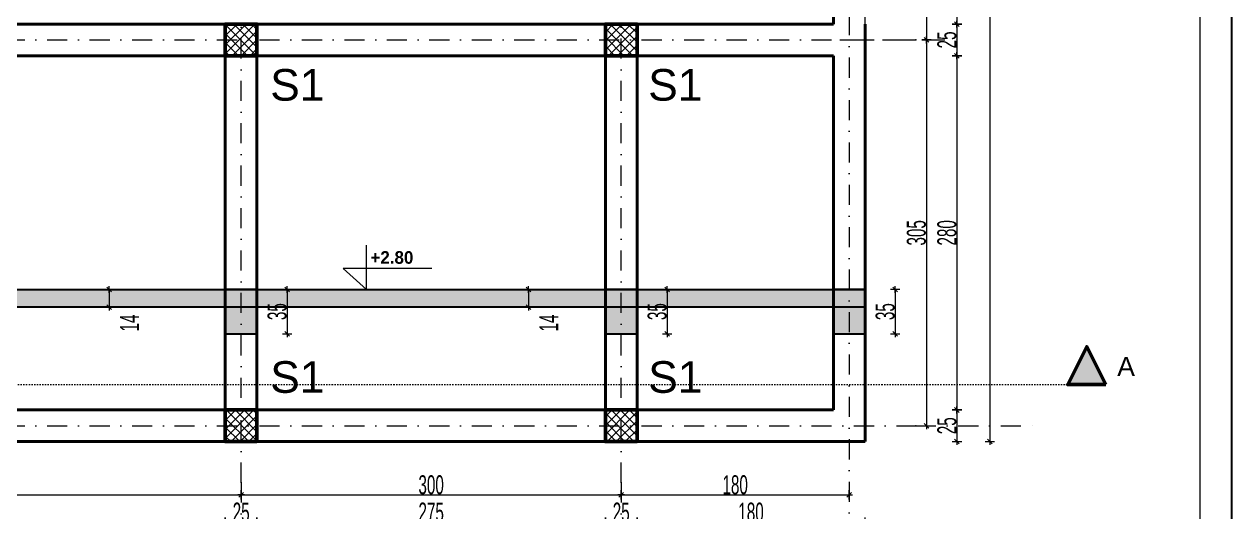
# Model space of a CAD drawing. Extents: x -1929 to 256751, y -18317 to 36108.
# Drawn here: x 117629 to 127162, y -13270 to -9414 of the extents above; entities that cross this region are included whole.
import ezdxf

# ---------------------------------------------------------------- set-up
doc = ezdxf.new("R2010")
doc.units = 0
doc.header["$LTSCALE"] = 5
doc.header["$MEASUREMENT"] = 0
for name, pattern in [('- Двойно прекъснати линии', [1093.611073, 529.166651, -211.666656, 141.111112, -211.666656]), ('- Прекъснати линия', [423.333333, 211.666667, -211.666667]), ('Dot & Dashed', [670.277762, 317.5, -176.388889, 0, -176.388874])]:
    doc.linetypes.add(name, pattern=pattern)
for name, color, linetype in [('1 _ Плочи - Основни.Structural - Bearing', 7, 'Continuous'), ('4 _ - Фрагмент - Чертежи.2D Elements', 7, 'Continuous'), ('6 _ - Конструктивни оси.Dimensioning', 7, 'Continuous'), ('7 _ - Основни елементи.2D Elements', 7, 'Continuous'), ('Marker - Section', 7, 'Continuous'), ('Structural - Bearing', 7, 'Continuous'), ('TEXT', 7, 'Continuous')]:
    doc.layers.add(name, color=color, linetype=linetype)
for name, color, linetype, lineweight, true_color in [('Dimensioning - General_Pen_No__25', 7, 'Continuous', 13, 0x40a5ff), ('New_Structural - Bearing_Pen_No__8', 7, 'Continuous', 35, 0xa80f02), ('OSKI', 7, 'Continuous', 20, 0x156a84)]:
    doc.layers.add(name, color=color, linetype=linetype, lineweight=lineweight, true_color=true_color)
doc.layers.add('Dimensioning - General_Pen_No__46', color=5, linetype='Continuous', lineweight=13)
doc.layers.add('dimenzija', color=7, linetype='Continuous', lineweight=13)
doc.styles.add('GENERATED_STYLE_2', font='GOTHICB.TTF')
doc.styles.add('GENERATED_STYLE_3', font='GOTHIC.TTF')
doc.styles.add('MACCSWISS', font='MCSWIS.TTF', dxfattribs={"height": 25})
doc.styles.add('PLATEIA', font='CGSAPPS.shx', dxfattribs={"width": 0.6})
doc.dimstyles.new('50', dxfattribs={"dimtxt": 150, "dimasz": 0.5, "dimexe": 0.18, "dimexo": 0.0625, "dimgap": 4, "dimtad": 1, "dimdec": 0, "dimlfac": 0.1, "dimzin": 12, "dimdsep": 46, "dimtxsty": 'PLATEIA', "dimblk": 'A$C321216CB', "dimcen": 0.09, "dimse1": 1, "dimse2": 1, "dimclrd": 256, "dimclrt": 256, "dimadec": 3, "dimazin": 0, "dimtfac": 1, "dimtdec": 0, "dimtix": 1, "dimtmove": 2, "dimatfit": 3, "dimldrblk": 'A$C321216CB', "dimfxl": 1, "dimtolj": 1, "dimtzin": 0, "dimlwd": -1, "dimarcsym": 0})
pattern_1 = [(45, (53606.27, -10699.883), (-35.355335, 35.355335), []), (135, (53606.27, -10699.883), (35.355335, 35.355335), [])]

# ---------------------------------------------------------------- blocks, each defined once
blk = doc.blocks.new('A$C321216CB')
for p, q in [((-54, 0), (54, 0)), ((-38, -38), (38, 38)), ((0, -75), (0, 75))]:
    blk.add_line(p, q)
blk = doc.blocks.new('*D155')
at = {"layer": 'Defpoints', "color": 0, "ltscale": 50, "transparency": 16777216}
for p in [(114191.2, -12914.6), (119341.2, -12914.6), (119341.2, -13135.8)]:
    blk.add_point(p, dxfattribs=at)
at = {"layer": 'dimenzija', "ltscale": 50, "transparency": 16777216}
blk.add_line((114191.7, -13135.8), (119340.7, -13135.8), dxfattribs=at)
at = {"layer": 'dimenzija', "ltscale": 50, "transparency": 16777216, "xscale": 0.5, "yscale": 0.5, "zscale": 0.5, "rotation": 180}
blk.add_blockref('A$C321216CB', (114191.2, -13135.8), dxfattribs=at)
at = {"layer": 'dimenzija', "ltscale": 50, "transparency": 16777216, "xscale": 0.5, "yscale": 0.5, "zscale": 0.5}
blk.add_blockref('A$C321216CB', (119341.2, -13135.8), dxfattribs=at)
at = {"layer": 'dimenzija', "ltscale": 50, "transparency": 16777216, "insert": (116766.2, -13056.8), "char_height": 150, "attachment_point": 5, "style": 'PLATEIA'}
blk.add_mtext('\\A1;515', dxfattribs=at)
blk = doc.blocks.new('*D159')
at = {"layer": 'Defpoints', "color": 0, "ltscale": 50, "transparency": 16777216}
for p in [(114314.3, -12714.3), (119216.6, -12714.3), (119216.6, -13352)]:
    blk.add_point(p, dxfattribs=at)
at = {"layer": 'dimenzija', "ltscale": 50, "transparency": 16777216}
blk.add_line((114314.8, -13352), (119216.1, -13352), dxfattribs=at)
at = {"layer": 'dimenzija', "ltscale": 50, "transparency": 16777216, "xscale": 0.5, "yscale": 0.5, "zscale": 0.5, "rotation": 180}
blk.add_blockref('A$C321216CB', (114314.3, -13352), dxfattribs=at)
at = {"layer": 'dimenzija', "ltscale": 50, "transparency": 16777216, "xscale": 0.5, "yscale": 0.5, "zscale": 0.5}
blk.add_blockref('A$C321216CB', (119216.6, -13352), dxfattribs=at)
at = {"layer": 'dimenzija', "ltscale": 50, "transparency": 16777216, "insert": (116765.4, -13273), "char_height": 150, "attachment_point": 5, "style": 'PLATEIA'}
blk.add_mtext('\\A1;490', dxfattribs=at)
blk = doc.blocks.new('*D160')
at = {"layer": 'Defpoints', "color": 0, "ltscale": 50, "transparency": 16777216}
for p in [(119216.6, -12714.3), (119466.6, -12714.3), (119466.6, -13352)]:
    blk.add_point(p, dxfattribs=at)
at = {"layer": 'dimenzija', "ltscale": 50, "transparency": 16777216}
blk.add_line((119217.1, -13352), (119466.1, -13352), dxfattribs=at)
at = {"layer": 'dimenzija', "ltscale": 50, "transparency": 16777216, "xscale": 0.5, "yscale": 0.5, "zscale": 0.5, "rotation": 180}
blk.add_blockref('A$C321216CB', (119216.6, -13352), dxfattribs=at)
at = {"layer": 'dimenzija', "ltscale": 50, "transparency": 16777216, "xscale": 0.5, "yscale": 0.5, "zscale": 0.5}
blk.add_blockref('A$C321216CB', (119466.6, -13352), dxfattribs=at)
at = {"layer": 'dimenzija', "ltscale": 50, "transparency": 16777216, "insert": (119341.6, -13273), "char_height": 150, "attachment_point": 5, "style": 'PLATEIA'}
blk.add_mtext('\\A1;25', dxfattribs=at)
blk = doc.blocks.new('*D161')
at = {"layer": 'Defpoints', "color": 0, "ltscale": 50, "transparency": 16777216}
for p in [(122341.6, -12714.3), (119341.2, -12914.6), (122341.6, -13135.8)]:
    blk.add_point(p, dxfattribs=at)
at = {"layer": 'dimenzija', "ltscale": 50, "transparency": 16777216}
blk.add_line((119341.7, -13135.8), (122341.1, -13135.8), dxfattribs=at)
at = {"layer": 'dimenzija', "ltscale": 50, "transparency": 16777216, "xscale": 0.5, "yscale": 0.5, "zscale": 0.5, "rotation": 180}
blk.add_blockref('A$C321216CB', (119341.2, -13135.8), dxfattribs=at)
at = {"layer": 'dimenzija', "ltscale": 50, "transparency": 16777216, "xscale": 0.5, "yscale": 0.5, "zscale": 0.5}
blk.add_blockref('A$C321216CB', (122341.6, -13135.8), dxfattribs=at)
at = {"layer": 'dimenzija', "ltscale": 50, "transparency": 16777216, "insert": (120841.4, -13056.8), "char_height": 150, "attachment_point": 5, "style": 'PLATEIA'}
blk.add_mtext('\\A1;300', dxfattribs=at)
blk = doc.blocks.new('*D162')
at = {"layer": 'Defpoints', "color": 0, "ltscale": 50, "transparency": 16777216}
for p in [(119466.6, -12714.3), (122216.6, -12714.3), (122216.6, -13352)]:
    blk.add_point(p, dxfattribs=at)
at = {"layer": 'dimenzija', "ltscale": 50, "transparency": 16777216}
blk.add_line((119467.1, -13352), (122216.1, -13352), dxfattribs=at)
at = {"layer": 'dimenzija', "ltscale": 50, "transparency": 16777216, "xscale": 0.5, "yscale": 0.5, "zscale": 0.5, "rotation": 180}
blk.add_blockref('A$C321216CB', (119466.6, -13352), dxfattribs=at)
at = {"layer": 'dimenzija', "ltscale": 50, "transparency": 16777216, "xscale": 0.5, "yscale": 0.5, "zscale": 0.5}
blk.add_blockref('A$C321216CB', (122216.6, -13352), dxfattribs=at)
at = {"layer": 'dimenzija', "ltscale": 50, "transparency": 16777216, "insert": (120841.6, -13273), "char_height": 150, "attachment_point": 5, "style": 'PLATEIA'}
blk.add_mtext('\\A1;275', dxfattribs=at)
blk = doc.blocks.new('*D163')
at = {"layer": 'Defpoints', "color": 0, "ltscale": 50, "transparency": 16777216}
for p in [(122216.6, -12714.3), (122466.6, -12714.3), (122466.6, -13352)]:
    blk.add_point(p, dxfattribs=at)
at = {"layer": 'dimenzija', "ltscale": 50, "transparency": 16777216}
blk.add_line((122217.1, -13352), (122466.1, -13352), dxfattribs=at)
at = {"layer": 'dimenzija', "ltscale": 50, "transparency": 16777216, "xscale": 0.5, "yscale": 0.5, "zscale": 0.5, "rotation": 180}
blk.add_blockref('A$C321216CB', (122216.6, -13352), dxfattribs=at)
at = {"layer": 'dimenzija', "ltscale": 50, "transparency": 16777216, "xscale": 0.5, "yscale": 0.5, "zscale": 0.5}
blk.add_blockref('A$C321216CB', (122466.6, -13352), dxfattribs=at)
at = {"layer": 'dimenzija', "ltscale": 50, "transparency": 16777216, "insert": (122341.6, -13273), "char_height": 150, "attachment_point": 5, "style": 'PLATEIA'}
blk.add_mtext('\\A1;25', dxfattribs=at)
blk = doc.blocks.new('*D164')
at = {"layer": 'Defpoints', "color": 0, "ltscale": 50, "transparency": 16777216}
for p in [(109966.6, -12589.3), (124266.6, -12714.3), (124266.6, -13581.5)]:
    blk.add_point(p, dxfattribs=at)
at = {"layer": 'dimenzija', "ltscale": 50, "transparency": 16777216}
blk.add_line((109967.1, -13581.5), (124266.1, -13581.5), dxfattribs=at)
at = {"layer": 'dimenzija', "ltscale": 50, "transparency": 16777216, "xscale": 0.5, "yscale": 0.5, "zscale": 0.5, "rotation": 180}
blk.add_blockref('A$C321216CB', (109966.6, -13581.5), dxfattribs=at)
at = {"layer": 'dimenzija', "ltscale": 50, "transparency": 16777216, "xscale": 0.5, "yscale": 0.5, "zscale": 0.5}
blk.add_blockref('A$C321216CB', (124266.6, -13581.5), dxfattribs=at)
at = {"layer": 'dimenzija', "ltscale": 50, "transparency": 16777216, "insert": (117116.6, -13502.5), "char_height": 150, "attachment_point": 5, "style": 'PLATEIA'}
blk.add_mtext('\\A1;1430', dxfattribs=at)
blk = doc.blocks.new('*D190')
at = {"layer": 'Defpoints', "color": 0, "ltscale": 50, "transparency": 16777216}
for p in [(121425, -11512.2), (121425, -11652.2), (121609.3, -11652.2)]:
    blk.add_point(p, dxfattribs=at)
at = {"layer": 'dimenzija', "ltscale": 50, "transparency": 16777216}
blk.add_line((121609.3, -11512.7), (121609.3, -11651.7), dxfattribs=at)
at = {"layer": 'dimenzija', "ltscale": 50, "transparency": 16777216, "xscale": 0.5, "yscale": 0.5, "zscale": 0.5}
for p, rotation in [((121609.3, -11512.2), 90), ((121609.3, -11652.2), 270)]:
    blk.add_blockref('A$C321216CB', p, dxfattribs=dict(at, rotation=rotation))
at = {"layer": 'dimenzija', "ltscale": 50, "transparency": 16777216, "insert": (121769.5, -11777.2), "char_height": 150, "attachment_point": 5, "rotation": 90, "style": 'PLATEIA'}
blk.add_mtext('\\A1;14', dxfattribs=at)
blk = doc.blocks.new('*D191')
at = {"layer": 'Defpoints', "color": 0, "ltscale": 50, "transparency": 16777216}
for p in [(118115, -11512.2), (118115, -11652.2), (118299.2, -11652.2)]:
    blk.add_point(p, dxfattribs=at)
at = {"layer": 'dimenzija', "ltscale": 50, "transparency": 16777216}
blk.add_line((118299.2, -11512.7), (118299.2, -11651.7), dxfattribs=at)
at = {"layer": 'dimenzija', "ltscale": 50, "transparency": 16777216, "xscale": 0.5, "yscale": 0.5, "zscale": 0.5}
for p, rotation in [((118299.2, -11512.2), 90), ((118299.2, -11652.2), 270)]:
    blk.add_blockref('A$C321216CB', p, dxfattribs=dict(at, rotation=rotation))
at = {"layer": 'dimenzija', "ltscale": 50, "transparency": 16777216, "insert": (118459.4, -11777.2), "char_height": 150, "attachment_point": 5, "rotation": 90, "style": 'PLATEIA'}
blk.add_mtext('\\A1;14', dxfattribs=at)
blk = doc.blocks.new('*D170')
at = {"layer": 'Defpoints', "color": 0, "ltscale": 50, "transparency": 16777216}
for p in [(119466.6, -11512.2), (119466.6, -11862.2), (119704.8, -11862.2)]:
    blk.add_point(p, dxfattribs=at)
at = {"layer": 'dimenzija', "ltscale": 50, "transparency": 16777216}
blk.add_line((119704.8, -11512.7), (119704.8, -11861.7), dxfattribs=at)
at = {"layer": 'dimenzija', "ltscale": 50, "transparency": 16777216, "xscale": 0.5, "yscale": 0.5, "zscale": 0.5}
for p, rotation in [((119704.8, -11512.2), 90), ((119704.8, -11862.2), 270)]:
    blk.add_blockref('A$C321216CB', p, dxfattribs=dict(at, rotation=rotation))
at = {"layer": 'dimenzija', "ltscale": 50, "transparency": 16777216, "insert": (119625.8, -11687.2), "char_height": 150, "attachment_point": 5, "rotation": 90, "style": 'PLATEIA'}
blk.add_mtext('\\A1;35', dxfattribs=at)
blk = doc.blocks.new('*D171')
at = {"layer": 'Defpoints', "color": 0, "ltscale": 50, "transparency": 16777216}
for p in [(122466.6, -11512.2), (122466.6, -11862.2), (122704.8, -11862.2)]:
    blk.add_point(p, dxfattribs=at)
at = {"layer": 'dimenzija', "ltscale": 50, "transparency": 16777216}
blk.add_line((122704.8, -11512.7), (122704.8, -11861.7), dxfattribs=at)
at = {"layer": 'dimenzija', "ltscale": 50, "transparency": 16777216, "xscale": 0.5, "yscale": 0.5, "zscale": 0.5}
for p, rotation in [((122704.8, -11512.2), 90), ((122704.8, -11862.2), 270)]:
    blk.add_blockref('A$C321216CB', p, dxfattribs=dict(at, rotation=rotation))
at = {"layer": 'dimenzija', "ltscale": 50, "transparency": 16777216, "insert": (122625.8, -11687.2), "char_height": 150, "attachment_point": 5, "rotation": 90, "style": 'PLATEIA'}
blk.add_mtext('\\A1;35', dxfattribs=at)
blk = doc.blocks.new('*D194')
at = {"layer": 'Defpoints', "color": 0, "ltscale": 50, "transparency": 16777216}
for p in [(122466.6, -12714.3), (124266.6, -12714.3), (124266.6, -13352)]:
    blk.add_point(p, dxfattribs=at)
at = {"layer": 'dimenzija', "ltscale": 50, "transparency": 16777216}
blk.add_line((122467.1, -13352), (124266.1, -13352), dxfattribs=at)
at = {"layer": 'dimenzija', "ltscale": 50, "transparency": 16777216, "xscale": 0.5, "yscale": 0.5, "zscale": 0.5, "rotation": 180}
blk.add_blockref('A$C321216CB', (122466.6, -13352), dxfattribs=at)
at = {"layer": 'dimenzija', "ltscale": 50, "transparency": 16777216, "xscale": 0.5, "yscale": 0.5, "zscale": 0.5}
blk.add_blockref('A$C321216CB', (124266.6, -13352), dxfattribs=at)
at = {"layer": 'dimenzija', "ltscale": 50, "transparency": 16777216, "insert": (123366.6, -13273), "char_height": 150, "attachment_point": 5, "style": 'PLATEIA'}
blk.add_mtext('\\A1;180', dxfattribs=at)
blk = doc.blocks.new('*D172')
at = {"layer": 'Defpoints', "color": 0, "ltscale": 50, "transparency": 16777216}
for p in [(124992, -5939.3), (124751.3, -9539.3), (124992, -9539.3)]:
    blk.add_point(p, dxfattribs=at)
at = {"layer": 'dimenzija', "ltscale": 50, "transparency": 16777216}
blk.add_line((124751.3, -5939.8), (124751.3, -9538.8), dxfattribs=at)
at = {"layer": 'dimenzija', "ltscale": 50, "transparency": 16777216, "xscale": 0.5, "yscale": 0.5, "zscale": 0.5}
for p, rotation in [((124751.3, -5939.3), 90), ((124751.3, -9539.3), 270)]:
    blk.add_blockref('A$C321216CB', p, dxfattribs=dict(at, rotation=rotation))
at = {"layer": 'dimenzija', "ltscale": 50, "transparency": 16777216, "insert": (124672.3, -7739.3), "char_height": 150, "attachment_point": 5, "rotation": 90, "style": 'PLATEIA'}
blk.add_mtext('\\A1;360', dxfattribs=at)
blk = doc.blocks.new('*D173')
at = {"layer": 'Defpoints', "color": 0, "ltscale": 50, "transparency": 16777216}
for p in [(124266.6, -6064.3), (124266.6, -9414.3), (124992, -9414.3)]:
    blk.add_point(p, dxfattribs=at)
at = {"layer": 'dimenzija', "ltscale": 50, "transparency": 16777216}
blk.add_line((124992, -6064.8), (124992, -9413.8), dxfattribs=at)
at = {"layer": 'dimenzija', "ltscale": 50, "transparency": 16777216, "xscale": 0.5, "yscale": 0.5, "zscale": 0.5}
for p, rotation in [((124992, -6064.3), 90), ((124992, -9414.3), 270)]:
    blk.add_blockref('A$C321216CB', p, dxfattribs=dict(at, rotation=rotation))
at = {"layer": 'dimenzija', "ltscale": 50, "transparency": 16777216, "insert": (124913, -7739.3), "char_height": 150, "attachment_point": 5, "rotation": 90, "style": 'PLATEIA'}
blk.add_mtext('\\A1;335', dxfattribs=at)
blk = doc.blocks.new('*D174')
at = {"layer": 'Defpoints', "color": 0, "ltscale": 50, "transparency": 16777216}
for p in [(124266.6, -9414.3), (124266.6, -9664.3), (124992, -9664.3)]:
    blk.add_point(p, dxfattribs=at)
at = {"layer": 'dimenzija', "ltscale": 50, "transparency": 16777216}
blk.add_line((124992, -9414.8), (124992, -9663.8), dxfattribs=at)
at = {"layer": 'dimenzija', "ltscale": 50, "transparency": 16777216, "xscale": 0.5, "yscale": 0.5, "zscale": 0.5}
for p, rotation in [((124992, -9414.3), 90), ((124992, -9664.3), 270)]:
    blk.add_blockref('A$C321216CB', p, dxfattribs=dict(at, rotation=rotation))
at = {"layer": 'dimenzija', "ltscale": 50, "transparency": 16777216, "insert": (124913, -9539.3), "char_height": 150, "attachment_point": 5, "rotation": 90, "style": 'PLATEIA'}
blk.add_mtext('\\A1;25', dxfattribs=at)
blk = doc.blocks.new('*D175')
at = {"layer": 'Defpoints', "color": 0, "ltscale": 50, "transparency": 16777216}
for p in [(124266.6, -9664.3), (124266.6, -12464.3), (124992, -12464.3)]:
    blk.add_point(p, dxfattribs=at)
at = {"layer": 'dimenzija', "ltscale": 50, "transparency": 16777216}
blk.add_line((124992, -9664.8), (124992, -12463.8), dxfattribs=at)
at = {"layer": 'dimenzija', "ltscale": 50, "transparency": 16777216, "xscale": 0.5, "yscale": 0.5, "zscale": 0.5}
for p, rotation in [((124992, -9664.3), 90), ((124992, -12464.3), 270)]:
    blk.add_blockref('A$C321216CB', p, dxfattribs=dict(at, rotation=rotation))
at = {"layer": 'dimenzija', "ltscale": 50, "transparency": 16777216, "insert": (124913, -11064.3), "char_height": 150, "attachment_point": 5, "rotation": 90, "style": 'PLATEIA'}
blk.add_mtext('\\A1;280', dxfattribs=at)
blk = doc.blocks.new('*D176')
at = {"layer": 'Defpoints', "color": 0, "ltscale": 50, "transparency": 16777216}
for p in [(124266.6, -12464.3), (124266.6, -12714.3), (124992, -12714.3)]:
    blk.add_point(p, dxfattribs=at)
at = {"layer": 'dimenzija', "ltscale": 50, "transparency": 16777216}
blk.add_line((124992, -12464.8), (124992, -12713.8), dxfattribs=at)
at = {"layer": 'dimenzija', "ltscale": 50, "transparency": 16777216, "xscale": 0.5, "yscale": 0.5, "zscale": 0.5}
for p, rotation in [((124992, -12464.3), 90), ((124992, -12714.3), 270)]:
    blk.add_blockref('A$C321216CB', p, dxfattribs=dict(at, rotation=rotation))
at = {"layer": 'dimenzija', "ltscale": 50, "transparency": 16777216, "insert": (124913, -12589.3), "char_height": 150, "attachment_point": 5, "rotation": 90, "style": 'PLATEIA'}
blk.add_mtext('\\A1;25', dxfattribs=at)
blk = doc.blocks.new('*D177')
at = {"layer": 'Defpoints', "color": 0, "ltscale": 50, "transparency": 16777216}
for p in [(124266.6, -5814.3), (124266.6, -12714.3), (125251.3, -12714.3)]:
    blk.add_point(p, dxfattribs=at)
at = {"layer": 'dimenzija', "ltscale": 50, "transparency": 16777216}
blk.add_line((125251.3, -5814.8), (125251.3, -12713.8), dxfattribs=at)
at = {"layer": 'dimenzija', "ltscale": 50, "transparency": 16777216, "xscale": 0.5, "yscale": 0.5, "zscale": 0.5}
for p, rotation in [((125251.3, -5814.3), 90), ((125251.3, -12714.3), 270)]:
    blk.add_blockref('A$C321216CB', p, dxfattribs=dict(at, rotation=rotation))
at = {"layer": 'dimenzija', "ltscale": 50, "transparency": 16777216, "insert": (125172.3, -9264.3), "char_height": 150, "attachment_point": 5, "rotation": 90, "style": 'PLATEIA'}
blk.add_mtext('\\A1;690', dxfattribs=at)
blk = doc.blocks.new('*D178')
at = {"layer": 'Defpoints', "color": 0, "ltscale": 50, "transparency": 16777216}
for p in [(124992, -9539.3), (124513.4, -12589.3), (124751.3, -12589.3)]:
    blk.add_point(p, dxfattribs=at)
at = {"layer": 'dimenzija', "ltscale": 50, "transparency": 16777216}
blk.add_line((124751.3, -9539.8), (124751.3, -12588.8), dxfattribs=at)
at = {"layer": 'dimenzija', "ltscale": 50, "transparency": 16777216, "xscale": 0.5, "yscale": 0.5, "zscale": 0.5}
for p, rotation in [((124751.3, -9539.3), 90), ((124751.3, -12589.3), 270)]:
    blk.add_blockref('A$C321216CB', p, dxfattribs=dict(at, rotation=rotation))
at = {"layer": 'dimenzija', "ltscale": 50, "transparency": 16777216, "insert": (124672.3, -11064.3), "char_height": 150, "attachment_point": 5, "rotation": 90, "style": 'PLATEIA'}
blk.add_mtext('\\A1;305', dxfattribs=at)
blk = doc.blocks.new('*D197')
at = {"layer": 'Defpoints', "color": 0, "ltscale": 50, "transparency": 16777216}
for p in [(122341.6, -12714.3), (124141.2, -12850.2), (124141.2, -13135.8)]:
    blk.add_point(p, dxfattribs=at)
at = {"layer": 'dimenzija', "ltscale": 50, "transparency": 16777216}
blk.add_line((122342.1, -13135.8), (124140.7, -13135.8), dxfattribs=at)
at = {"layer": 'dimenzija', "ltscale": 50, "transparency": 16777216, "xscale": 0.5, "yscale": 0.5, "zscale": 0.5, "rotation": 180}
blk.add_blockref('A$C321216CB', (122341.6, -13135.8), dxfattribs=at)
at = {"layer": 'dimenzija', "ltscale": 50, "transparency": 16777216, "xscale": 0.5, "yscale": 0.5, "zscale": 0.5}
blk.add_blockref('A$C321216CB', (124141.2, -13135.8), dxfattribs=at)
at = {"layer": 'dimenzija', "ltscale": 50, "transparency": 16777216, "insert": (123241.4, -13056.8), "char_height": 150, "attachment_point": 5, "style": 'PLATEIA'}
blk.add_mtext('\\A1;180', dxfattribs=at)
blk = doc.blocks.new('*D226')
at = {"layer": 'Defpoints', "color": 0, "ltscale": 50, "transparency": 16777216}
for p in [(124266.6, -11512.2), (124266.6, -11862.2), (124504.8, -11862.2)]:
    blk.add_point(p, dxfattribs=at)
at = {"layer": 'dimenzija', "ltscale": 50, "transparency": 16777216}
blk.add_line((124504.8, -11512.7), (124504.8, -11861.7), dxfattribs=at)
at = {"layer": 'dimenzija', "ltscale": 50, "transparency": 16777216, "xscale": 0.5, "yscale": 0.5, "zscale": 0.5}
for p, rotation in [((124504.8, -11512.2), 90), ((124504.8, -11862.2), 270)]:
    blk.add_blockref('A$C321216CB', p, dxfattribs=dict(at, rotation=rotation))
at = {"layer": 'dimenzija', "ltscale": 50, "transparency": 16777216, "insert": (124425.8, -11687.2), "char_height": 150, "attachment_point": 5, "rotation": 90, "style": 'PLATEIA'}
blk.add_mtext('\\A1;35', dxfattribs=at)

msp = doc.modelspace()

# ---------------------------------------------------------------- hatches: boundary and pattern name
h = msp.add_hatch(color=256)
h.dxf.hatch_style = 1
h.paths.add_polyline_path([(118666.6, -11652.2), (118392.1, -11652.2)], flags=16)
h.paths.add_polyline_path([(118666.6, -11652.2), (118392.1, -11652.2)], flags=17)
h.paths.add_polyline_path([(124266.6, -11652.2), (124266.6, -11512.2), (109966.6, -11512.2), (109966.6, -11652.2)])
h = msp.add_hatch(color=256)
h.dxf.hatch_style = 1
h.paths.add_polyline_path([(119216.6, -11862.2), (119341.6, -11862.2), (119341.6, -11512.2), (119216.6, -11512.2)])
h.paths.add_polyline_path([(119466.6, -11512.2), (119341.6, -11512.2), (119341.6, -11862.2), (119466.6, -11862.2)])
h = msp.add_hatch(color=256)
h.dxf.hatch_style = 1
h.paths.add_polyline_path([(122216.6, -11862.2), (122341.6, -11862.2), (122341.6, -11512.2), (122216.6, -11512.2)])
h.paths.add_polyline_path([(122466.6, -11512.2), (122341.6, -11512.2), (122341.6, -11862.2), (122466.6, -11862.2)])
h = msp.add_hatch(color=256)
h.dxf.hatch_style = 1
h.paths.add_polyline_path([(124016.6, -11862.2), (124141.6, -11862.2), (124141.6, -11512.2), (124016.6, -11512.2)])
h.paths.add_polyline_path([(124266.6, -11512.2), (124141.6, -11512.2), (124141.6, -11862.2), (124266.6, -11862.2)])
at = {"layer": 'Marker - Section', "linetype": 'Continuous', "lineweight": 50}
msp.add_hatch(color=256, dxfattribs=at).paths.add_polyline_path([(126167.5, -12264.3), (126017.5, -11964.3), (125867.5, -12264.3)])
at = {"layer": 'Structural - Bearing', "linetype": 'Continuous', "lineweight": 13}
h = msp.add_hatch(dxfattribs=at)
h.set_pattern_fill('1_БЕТОН_СГЛОБЯЕМИ_ЕЛЕМЕН_E7', color=256, scale=0.5, style=0, pattern_type=2)
h.set_pattern_definition(pattern_1)
h.paths.add_polyline_path([(119466.6, -9664.3), (119466.6, -9414.3), (119216.6, -9414.3), (119216.6, -9664.3)])
h = msp.add_hatch(dxfattribs=at)
h.set_pattern_fill('1_БЕТОН_СГЛОБЯЕМИ_ЕЛЕМЕН_E7', color=256, scale=0.5, style=0, pattern_type=2)
h.set_pattern_definition(pattern_1)
h.paths.add_polyline_path([(122466.6, -9664.3), (122466.6, -9414.3), (122216.6, -9414.3), (122216.6, -9664.3)])
h = msp.add_hatch(dxfattribs=at)
h.set_pattern_fill('1_БЕТОН_СГЛОБЯЕМИ_ЕЛЕМЕН_E7', color=256, scale=0.5, style=0, pattern_type=2)
h.set_pattern_definition(pattern_1)
h.paths.add_polyline_path([(119466.6, -12714.3), (119466.6, -12464.3), (119216.6, -12464.3), (119216.6, -12714.3)])
h = msp.add_hatch(dxfattribs=at)
h.set_pattern_fill('1_БЕТОН_СГЛОБЯЕМИ_ЕЛЕМЕН_E7', color=256, scale=0.5, style=0, pattern_type=2)
h.set_pattern_definition(pattern_1)
h.paths.add_polyline_path([(122466.6, -12714.3), (122466.6, -12464.3), (122216.6, -12464.3), (122216.6, -12714.3)])

# ---------------------------------------------------------------- linework, layer by layer
at = {"color": 172, "true_color": 0x0000bd}
for points in [[(109966.6, -11652.2), (109966.6, -11512.2), (124266.6, -11512.2), (124266.6, -11652.2)], [(119216.6, -11512.2), (119216.6, -11862.2), (119466.6, -11862.2), (119466.6, -11512.2)], [(122216.6, -11512.2), (122216.6, -11862.2), (122466.6, -11862.2), (122466.6, -11512.2)], [(124016.6, -11512.2), (124016.6, -11862.2), (124266.6, -11862.2), (124266.6, -11512.2)]]:
    msp.add_lwpolyline(points, close=True, dxfattribs=at)
at = {"layer": '1 _ Плочи - Основни.Structural - Bearing', "linetype": 'Continuous', "lineweight": 20, "ltscale": 0.01, "flags": 128}
msp.add_lwpolyline([(122466.6, -12714.3), (124266.6, -12714.3), (124266.6, -5814.3), (122466.6, -5814.3), (110466.6, -5814.3), (110466.6, -12714.3)], close=True, dxfattribs=at)
at = {"layer": '4 _ - Фрагмент - Чертежи.2D Elements', "linetype": 'Continuous', "lineweight": 25, "ltscale": 0.01}
msp.add_lwpolyline([(106162.3, -18317.1), (127162.3, -18317.1), (127162.3, -3467.1)], dxfattribs=at)
at = {"layer": '6 _ - Конструктивни оси.Dimensioning', "linetype": '- Двойно прекъснати линии', "lineweight": 13, "ltscale": 0.01}
for p in [(124667.3, -9539.3), (124667.3, -9539.3), (124751.3, -9539.3), (124751.3, -9539.3), (124667.3, -12589.3), (124667.3, -12589.3), (124751.3, -12589.3), (124751.3, -12589.3), (119341.2, -13038.6), (119341.2, -13038.6), (122341.2, -13038.6), (122341.2, -13038.6)]:
    msp.add_point(p, dxfattribs=at)
at = {"layer": '7 _ - Основни елементи.2D Elements', "linetype": 'Continuous', "lineweight": 20, "ltscale": 0.2, "flags": 128}
msp.add_lwpolyline([(107412.3, -3679), (126909.6, -3679), (126909.6, -18101.5), (107412.3, -18101.5)], close=True, dxfattribs=at)
at = {"layer": 'Dimensioning - General_Pen_No__25'}
for p, q in [((120331.3, -11512.2), (120331.3, -11162)), ((120331.3, -11512.2), (120147.7, -11347.3)), ((120847.7, -11347.3), (120147.7, -11347.3))]:
    msp.add_line(p, q, dxfattribs=at)
at = {"layer": 'Marker - Section', "linetype": '- Прекъснати линия', "lineweight": 20, "ltscale": 0.01}
msp.add_line((107991.1, -12264.3), (125867.5, -12264.3), dxfattribs=at)
at = {"layer": 'Marker - Section', "linetype": 'Continuous', "lineweight": 50, "ltscale": 0.01, "flags": 128}
msp.add_lwpolyline([(126167.5, -12264.3), (125867.5, -12264.3), (126017.5, -11964.3)], close=True, dxfattribs=at)
at = {"layer": 'New_Structural - Bearing_Pen_No__8', "color": 14, "linetype": 'Continuous', "lineweight": 50, "true_color": 0xa80f02}
for points in [[(119466.6, -9664.3), (119466.6, -9414.3), (119216.6, -9414.3), (119216.6, -9664.3)], [(122466.6, -9664.3), (122466.6, -9414.3), (122216.6, -9414.3), (122216.6, -9664.3)], [(119466.6, -12714.3), (119466.6, -12464.3), (119216.6, -12464.3), (119216.6, -12714.3)], [(122466.6, -12714.3), (122466.6, -12464.3), (122216.6, -12464.3), (122216.6, -12714.3)]]:
    msp.add_lwpolyline(points, close=True, dxfattribs=at)
at = {"layer": 'OSKI', "linetype": 'Dot & Dashed', "ltscale": 0.1}
for p, q in [((124141.2, -4650.5), (124141.2, -14038.6)), ((119341.2, -13038.6), (119341.2, -5614.1)), ((122341.2, -13038.6), (122341.2, -5614.1)), ((109428.9, -9539.3), (124667.3, -9539.3)), ((124068.6, -9539.3), (125068.6, -9539.3)), ((109428.9, -12589.3), (124667.3, -12589.3)), ((124667.3, -12589.3), (125667.3, -12589.3)), ((119341.2, -13038.6), (119341.2, -14038.6)), ((122341.2, -13038.6), (122341.2, -14038.6))]:
    msp.add_line(p, q, dxfattribs=at)
at = {"layer": 'Structural - Bearing', "linetype": 'Continuous', "lineweight": 40, "ltscale": 0.01}
for p, q in [((124266.6, -9414.3), (124266.6, -9664.3)), ((119216.6, -9664.3), (119216.6, -12464.3)), ((119466.6, -9664.3), (119466.6, -12464.3)), ((124266.6, -12464.3), (124266.6, -12714.3))]:
    msp.add_line(p, q, dxfattribs=at)
at = {"layer": 'Structural - Bearing', "linetype": 'Continuous', "lineweight": 20, "ltscale": 0.01, "flags": 128}
for points in [[(124266.6, -12714.3), (124266.6, -5814.3)], [(122466.6, -12714.3), (124106.6, -12714.3)], [(124266.6, -12714.3), (124106.6, -12714.3)]]:
    msp.add_lwpolyline(points, dxfattribs=at)
at = {"layer": 'Structural - Bearing', "linetype": 'Continuous', "lineweight": 40, "ltscale": 0.01, "flags": 128}
for points in [[(124016.6, -9414.3), (124016.6, -6064.3)], [(122216.6, -9414.3), (112994.6, -9414.3)], [(124016.6, -9414.3), (122466.6, -9414.3)], [(112994.6, -9664.3), (122216.6, -9664.3)], [(122216.6, -9664.3), (122216.6, -10024.3)], [(122466.6, -12464.3), (122466.6, -9664.3)], [(122466.6, -9664.3), (124016.6, -9664.3)], [(124016.6, -12464.3), (124016.6, -9664.3)], [(124266.6, -12464.3), (124266.6, -9664.3)], [(122216.6, -10024.3), (122216.6, -12464.3)], [(122466.6, -12464.3), (122466.6, -10024.3)], [(119216.6, -12464.3), (115610.7, -12464.3)], [(122216.6, -12464.3), (119466.6, -12464.3)], [(122216.6, -12464.3), (121416.6, -12464.3)], [(124016.6, -12464.3), (122466.6, -12464.3)], [(114314.3, -12714.3), (119216.6, -12714.3)], [(119466.6, -12714.3), (122216.6, -12714.3)], [(121416.6, -12714.3), (122216.6, -12714.3)], [(122466.6, -12714.3), (124266.6, -12714.3)]]:
    msp.add_lwpolyline(points, dxfattribs=at)

# ---------------------------------------------------------------- texts
at = {"layer": 'Dimensioning - General_Pen_No__46', "insert": (120362.6, -11310.5), "char_height": 100, "attachment_point": 7, "style": 'GENERATED_STYLE_2'}
msp.add_mtext('+2{\\fCentury Gothic|b1|i0|c204|p34;.}8{\\fCentury Gothic|b1|i0|c204|p34;0}', dxfattribs=at)
at = {"layer": 'Marker - Section', "linetype": 'Continuous', "lineweight": 50, "insert": (126257.5, -12195.7), "char_height": 150, "attachment_point": 7, "style": 'GENERATED_STYLE_3'}
msp.add_mtext('\\A1;{\\pql;\\pt0;\\fArial|b0|i0|c0|p34;А}', dxfattribs=at)
at = {"layer": 'TEXT', "color": 1, "char_height": 250, "width": 187.5, "attachment_point": 1, "style": 'MACCSWISS'}
for insert in [(119571.5, -9769.5), (122555.3, -9769.5), (119571.5, -12079.1), (122555.3, -12079.1)]:
    msp.add_mtext('\\pxt0;{\\fArial|b0|i0|c0|p34;S1}', dxfattribs=dict(at, insert=insert))

# ---------------------------------------------------------------- dimensions: what is measured, and where the dimension line sits
at = {"layer": 'dimenzija', "ltscale": 50}
for base, p1, p2, angle, picture, middle in [((125251.3, -12714.3), (124266.6, -5814.3), (124266.6, -12714.3), 90, '*D177', (125172.3, -9264.3)), ((124751.3, -9539.3), (124992, -5939.3), (124992, -9539.3), 90, '*D172', (124672.3, -7739.3)), ((124992, -9414.3), (124266.6, -6064.3), (124266.6, -9414.3), 90, '*D173', (124913, -7739.3)), ((124992, -9664.3), (124266.6, -9414.3), (124266.6, -9664.3), 90, '*D174', (124913, -9539.3)), ((124751.3, -12589.3), (124992, -9539.3), (124513.4, -12589.3), 90, '*D178', (124672.3, -11064.3)), ((124992, -12464.3), (124266.6, -9664.3), (124266.6, -12464.3), 90, '*D175', (124913, -11064.3)), ((119704.8, -11862.2), (119466.6, -11512.2), (119466.6, -11862.2), 270, '*D170', (119625.8, -11687.2)), ((122704.8, -11862.2), (122466.6, -11512.2), (122466.6, -11862.2), 270, '*D171', (122625.8, -11687.2)), ((124504.8, -11862.2), (124266.6, -11512.2), (124266.6, -11862.2), 270, '*D226', (124425.8, -11687.2)), ((124992, -12714.3), (124266.6, -12464.3), (124266.6, -12714.3), 90, '*D176', (124913, -12589.3))]:
    dim = msp.add_linear_dim(base=base, p1=p1, p2=p2, angle=angle, dimstyle='50', dxfattribs=at)
    dim.commit()
    dim.dimension.update_dxf_attribs({"geometry": picture, "text_midpoint": middle})
for base, p1, p2, picture, middle in [((118299.2, -11652.2), (118115, -11512.2), (118115, -11652.2), '*D191', (118459.4, -11777.2)), ((121609.3, -11652.2), (121425, -11512.2), (121425, -11652.2), '*D190', (121769.5, -11777.2))]:
    dim = msp.add_linear_dim(base=base, p1=p1, p2=p2, angle=90, dimstyle='50', dxfattribs=at)
    dim.commit()
    dim.dimension.update_dxf_attribs({"geometry": picture, "text_midpoint": middle, "dimtype": 160})
for base, p1, p2, picture, middle in [((124266.6, -13581.5), (109966.6, -12589.3), (124266.6, -12714.3), '*D164', (117116.6, -13502.5)), ((119216.6, -13352), (114314.3, -12714.3), (119216.6, -12714.3), '*D159', (116765.4, -13273)), ((119466.6, -13352), (119216.6, -12714.3), (119466.6, -12714.3), '*D160', (119341.6, -13273)), ((122341.6, -13135.8), (119341.2, -12914.6), (122341.6, -12714.3), '*D161', (120841.4, -13056.8)), ((122216.6, -13352), (119466.6, -12714.3), (122216.6, -12714.3), '*D162', (120841.6, -13273)), ((122466.6, -13352), (122216.6, -12714.3), (122466.6, -12714.3), '*D163', (122341.6, -13273)), ((124141.2, -13135.8), (122341.6, -12714.3), (124141.2, -12850.2), '*D197', (123241.4, -13056.8)), ((124266.6, -13352), (122466.6, -12714.3), (124266.6, -12714.3), '*D194', (123366.6, -13273)), ((119341.2, -13135.8), (114191.2, -12914.6), (119341.2, -12914.6), '*D155', (116766.2, -13056.8))]:
    dim = msp.add_linear_dim(base=base, p1=p1, p2=p2, dimstyle='50', dxfattribs=at)
    dim.commit()
    dim.dimension.update_dxf_attribs({"geometry": picture, "text_midpoint": middle})

doc.saveas('drawing.dxf')
